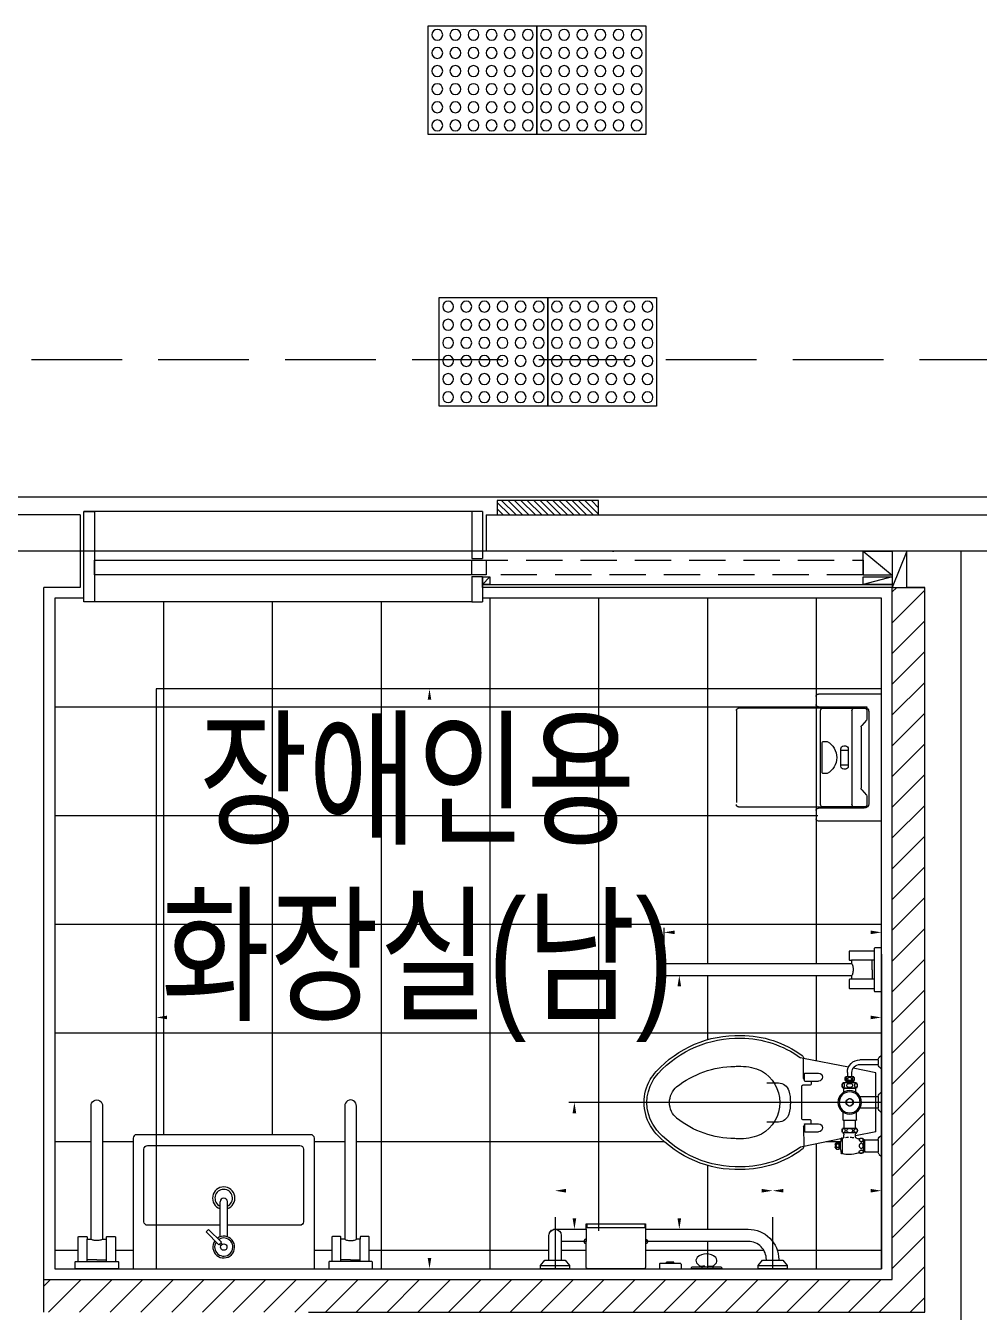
# Model space of a CAD drawing. Header units: millimetres. Extents: x 0 to 1390178, y 0 to 110113.
# Drawn here: x 441792 to 444422, y 28531 to 32081 of the extents above; entities that cross this region are included whole.
import ezdxf
from ezdxf.enums import TextEntityAlignment as Align
from ezdxf.xclip import XClip

# ---------------------------------------------------------------- set-up
doc = ezdxf.new("R2010")
doc.units = ezdxf.units.MM
doc.header["$LTSCALE"] = 100
doc.header["$XCLIPFRAME"] = 0
for name, pattern in [('HID2', [3.5, 2.5, -1]), ('X - 평면도$0$CEN', [62, 60, -1, 0, -1]), ('X - 평면도$0$HID', [1.5, 1, -0.5]), ('X - 평면도$0$HIDDENX2', [19.05, 12.7, -6.35])]:
    doc.linetypes.add(name, pattern=pattern)
doc.layers.get('DEFPOINTS').update_dxf_attribs({"color": 145})
for name, color, linetype in [('AA-XXXX-TEXT', 3, 'Continuous'), ('sm3', 3, 'HID2'), ('X - 평면도$0$$0$_led', 4, 'Continuous'), ('X - 평면도$0$_0', 7, 'Continuous'), ('X - 평면도$0$A-FIN', 8, 'Continuous'), ('X - 평면도$0$A-TILE', 253, 'Continuous'), ('X - 평면도$0$A-TOIL', 4, 'Continuous'), ('X - 평면도$0$A-WALB', 3, 'Continuous'), ('X - 평면도$0$AA-FFXM-SANI(부대시설)', 6, 'Continuous'), ('X - 평면도$0$AA-WAXM-CONC', 2, 'Continuous'), ('X - 평면도$0$AA-XXXX-CNTL', 1, 'X - 평면도$0$CEN'), ('X - 평면도$0$AA-XXXX-PATT', 8, 'Continuous'), ('X - 평면도$0$CON', 2, 'Continuous'), ('X - 평면도$0$FIN', 5, 'Continuous'), ('X - 평면도$0$I-BATH', 6, 'Continuous'), ('X - 평면도$0$WID', 4, 'Continuous'), ('X - 평면도$0$위생기구', 4, 'Continuous'), ('X - 평면도$0$점형블럭', 8, 'Continuous')]:
    doc.layers.add(name, color=color, linetype=linetype)
doc.layers.add('X - 평면도$0$DEFPOINT', color=163, linetype='Continuous', plot=False)
doc.styles.add('HAUD01', font='Dotum.ttf')
doc.styles.add('X - 평면도$0$STANDARD', font='Dotum.ttf')
doc.styles.add('X - 평면도$0$맑은고딕', font='malgun.ttf')
doc.dimstyles.new('X - 평면도$0$Standard', dxfattribs={"dimtxt": 0.18, "dimasz": 0.18, "dimexe": 0.18, "dimexo": 0.0625, "dimgap": 0.09, "dimtad": 0, "dimtih": 1, "dimtoh": 1, "dimdec": 4, "dimzin": 0, "dimdsep": 46, "dimtxsty": 'X - 평면도$0$STANDARD', "dimcen": 0.09, "dimadec": 0, "dimazin": 0, "dimtfac": 1, "dimtdec": 4, "dimtofl": 0, "dimtmove": 0, "dimatfit": 3, "dimfxl": 1, "dimtolj": 1, "dimtzin": 0, "dimarcsym": 0})

# ---------------------------------------------------------------- blocks, each defined once
blk = doc.blocks.new('X - 평면도$0$소형세면기')
at = {"layer": 'X - 평면도$0$A-TOIL'}
for p, q in [((-169071.7, 84280.8), (-169067.9, 84284.6)), ((-169068.1, 84277.3), (-169064.3, 84281)), ((-169047.7, 84282.9), (-168951, 84282.9)), ((-169047.7, 84262.9), (-168951, 84262.9))]:
    blk.add_line(p, q, dxfattribs=at)
blk.add_lwpolyline([(-168776, 84022.9, 0.414214), (-168766, 84032.9), (-168766, 84512.9, 0.414214), (-168776, 84522.9), (-169136, 84522.9), (-169136, 84022.9)], format="xyb", close=True, dxfattribs=at)
blk.add_lwpolyline([(-169016, 84282.9), (-169016, 84482.9, -0.414214), (-169006, 84492.9), (-168806, 84492.9, -0.414214), (-168796, 84482.9), (-168796, 84062.9, -0.414214), (-168806, 84052.9), (-169006, 84052.9, -0.414214), (-169016, 84062.9), (-169016, 84262.9)], format="xyb", dxfattribs=at)
blk.add_lwpolyline([(-169027.2, 84314.6), (-169034.3, 84321.7), (-169069.6, 84286.4), (-169062.6, 84279.3)], close=True, dxfattribs=at)
blk.add_circle((-169076, 84272.9), 9, dxfattribs=at)
for centre, radius, start, end in [((-169076, 84272.9), 30, 54.5941, 35.4059), ((-169076, 84272.9), 25, 56.537, 33.463), ((-168941, 84272.9), 30.8, 198.9246, 161.0754), ((-168941, 84272.9), 24.2, 204.3716, 155.6284), ((-168951, 84272.9), 10, 270, 90)]:
    blk.add_arc(centre, radius, start, end, dxfattribs=at)
blk = doc.blocks.new('X - 평면도$0$A$Cb945eaa5')
at = {"layer": 'X - 평면도$0$A-TOIL'}
for p, q in [((-26.5, 20), (-26.5, 82)), ((26.5, 20), (26.5, 82)), ((51.5, 20), (-51.5, 20)), ((0, 25), (-26.5, 25)), ((0, 25), (26.5, 25))]:
    blk.add_line(p, q, dxfattribs=at)
blk.add_lwpolyline([(-28.5, 89), (-49.5, 89, 0.414214), (-51.5, 87), (-51.5, 53.5), (-51.5, 20), (-58, 20, 0.414214), (-60, 18), (-60, 0), (60, 0), (60, 18, 0.414214), (58, 20), (51.5, 20), (51.5, 53.5), (51.5, 87, 0.414214), (49.5, 89), (28.5, 89, 0.414214), (26.5, 87), (26.5, 82), (16, 82), (16, 449, 1.064342), (-16, 449), (-16, 82), (-26.5, 82), (-26.5, 87, 0.414214)], format="xyb", close=True, dxfattribs=at)
for centre, radius, start, end in [((-14.7, 82), 1.3, 180, 240.4112), ((-7.3, 95.1), 16.3, 240.4112, 256.7646), ((-2.3, 116.2), 38, 256.7646, 264.4356), ((0, 131.1), 53.1, 263.5111, 269.9993), ((0, 150.2), 72.2, 270, 275.5644), ((4, 102.9), 24.8, 276.9272, 286.4344), ((7.3, 95.1), 16.3, 283.2354, 299.5888), ((14.7, 82), 1.3, 299.5888, 0)]:
    blk.add_arc(centre, radius, start, end, dxfattribs=at)
blk = doc.blocks.new('X - 평면도$0$장애인 세면대')
at = {"xscale": -1}
blk.add_blockref('X - 평면도$0$A$Cb945eaa5', (79798, 52516.3), dxfattribs=at)
blk.add_blockref('X - 평면도$0$A$Cb945eaa5', (80498, 52516.3))
at = {"layer": 'X - 평면도$0$I-BATH', "rotation": 90}
blk.add_blockref('X - 평면도$0$소형세면기', (164420.9, 221652.3), dxfattribs=at)
blk = doc.blocks.new('X - 평면도$0$A$C5FCA0815')
at = {"layer": 'X - 평면도$0$FIN', "color": 251, "linetype": 'Continuous'}
blk.add_line((790, 232), (770, 211), dxfattribs=at)
blk.add_lwpolyline([(770, 211), (770, 232), (790, 232), (790, 211), (770, 211)], dxfattribs=at)
at = {"layer": 'X - 평면도$0$WID'}
for p, q in [((790, 210), (790, 280)), ((820, 280), (790, 280)), ((820, 210), (820, 280)), ((1860, 30), (1860, 280)), ((1860, 280), (1890, 280)), ((1890, 280), (1890, 30)), ((-380, 240), (-380, 140)), ((820, 210), (790, 210)), ((790, 30), (790, 160)), ((820, 160), (790, 160)), ((820, 30), (820, 160)), ((790, 30), (820, 30)), ((1890, 30), (1860, 30))]:
    blk.add_line(p, q, dxfattribs=at)
at = {"layer": 'X - 평면도$0$WID', "color": 8}
for p, q in [((820, 280), (1860, 280)), ((820, 30), (1890, 30))]:
    blk.add_line(p, q, dxfattribs=at)
at = {"layer": 'X - 평면도$0$WID', "color": 251}
blk.add_line((-380, 140), (-340, 240), dxfattribs=at)
at = {"layer": 'X - 평면도$0$WID', "color": 251, "linetype": 'Continuous'}
for p, q in [((-340, 211), (-260, 232)), ((-260, 140), (-340, 206))]:
    blk.add_line(p, q, dxfattribs=at)
at = {"layer": 'X - 평면도$0$WID', "color": 251}
blk.add_lwpolyline([(-380, 240), (-380, 140), (-340, 140), (-340, 240), (-380, 240)], dxfattribs=at)
at = {"layer": 'X - 평면도$0$WID', "color": 251, "linetype": 'Continuous'}
blk.add_lwpolyline([(-340, 240), (790, 240), (790, 232), (-340, 232)], close=True, dxfattribs=at)
for points in [[(-340, 211), (-340, 232), (-260, 232), (-260, 211), (-340, 211)], [(-340, 140), (-340, 206), (-260, 206), (-260, 140), (-340, 140)]]:
    blk.add_lwpolyline(points, dxfattribs=at)
at = {"layer": 'X - 평면도$0$WID', "color": 9, "linetype": 'X - 평면도$0$HID'}
blk.add_lwpolyline([(-260, 165), (-260, 205), (820, 205), (820, 165), (-260, 165)], dxfattribs=at)
at = {"layer": 'X - 평면도$0$WID'}
blk.add_lwpolyline([(780, 165), (780, 205), (1860, 205), (1860, 165), (780, 165)], dxfattribs=at)
blk = doc.blocks.new('X - 평면도$0$영유아거치대')
at = {"layer": 'X - 평면도$0$AA-FFXM-SANI(부대시설)', "color": 4}
for p, q in [((0, 0), (0, 350)), ((0, 350), (173.7, 350)), ((180, 343.7), (180, 321.3)), ((35, 302.4), (35, 47.6)), ((39.8, 304.7), (39.8, 282.7)), ((161.6, 311), (46.1, 311)), ((173.7, 315), (47.6, 315)), ((81.2, 304.7), (81.2, 45.3)), ((168, 45.3), (168, 304.7)), ((41.4, 278.5), (54.2, 263.9)), ((55.8, 259.7), (55.8, 90.3)), ((161.4, 219), (149.1, 219)), ((163.4, 175), (163.4, 217)), ((91.4, 199), (91.4, 175)), ((112, 195), (91.4, 195)), ((104, 207), (99.4, 207)), ((112, 151), (112, 199)), ((91.4, 175), (91.4, 151)), ((112, 155), (91.4, 155)), ((99.4, 143), (104, 143)), ((163.4, 133), (163.4, 175)), ((149.1, 131), (161.4, 131)), ((54.2, 86.1), (41.4, 71.5)), ((39.8, 67.3), (39.8, 45.3)), ((46.1, 39), (161.6, 39)), ((47.6, 35), (173.7, 35)), ((180, 28.7), (180, 6.3)), ((173.7, 0), (0, 0))]:
    blk.add_line(p, q, dxfattribs=at)
at = {"layer": 'X - 평면도$0$AA-FFXM-SANI(부대시설)', "color": 1, "linetype": 'X - 평면도$0$HIDDENX2', "ltscale": 0.2}
for p, q in [((160, 311), (393.7, 311)), ((400, 304.7), (400, 45.3)), ((393.7, 39), (161.6, 39))]:
    blk.add_line(p, q, dxfattribs=at)
at = {"layer": 'X - 평면도$0$AA-FFXM-SANI(부대시설)', "color": 4}
for centre, radius, start, end in [((173.7, 343.7), 6.32, 0, 90), ((173.7, 321.3), 6.32, 270, 0), ((47.6, 302.4), 12.6, 90, 180), ((46.1, 304.7), 6.32, 90, 180), ((74.9, 304.7), 6.32, 0, 53.1301), ((161.6, 304.7), 6.32, 0, 90), ((46.1, 282.7), 6.32, 180, 221.3071), ((49.4, 259.7), 6.32, 0, 41.3071), ((173.2, 175), 50.2, 118.6834, 241.3166), ((161.4, 217), 2, 0, 90), ((99.4, 199), 8.01, 90, 180), ((104, 199), 8.01, 0, 90), ((99.4, 151), 8.01, 180, 270), ((104, 151), 8.01, 270, 0), ((161.4, 133), 2, 270, 0), ((46.1, 67.3), 6.32, 138.6929, 180), ((49.4, 90.3), 6.32, 318.6929, 0), ((47.6, 47.6), 12.6, 180, 270), ((46.1, 45.3), 6.32, 180, 270), ((74.9, 45.3), 6.32, 306.8699, 0), ((161.6, 45.3), 6.32, 270, 0), ((173.7, 28.7), 6.32, 0, 90), ((173.7, 6.3), 6.32, 270, 0)]:
    blk.add_arc(centre, radius, start, end, dxfattribs=at)
at = {"layer": 'X - 평면도$0$AA-FFXM-SANI(부대시설)', "color": 1, "linetype": 'X - 평면도$0$HIDDENX2', "ltscale": 0.2}
for centre, start, end in [((393.7, 304.7), 0, 90), ((393.7, 45.3), 270, 0)]:
    blk.add_arc(centre, 6.32, start, end, dxfattribs=at)
blk = doc.blocks.new('X - 평면도$0$A$C4D1409A3')
at = {"layer": 'X - 평면도$0$점형블럭', "color": 9}
blk.add_lwpolyline([(0, 0), (300, 0), (300, 300), (0, 300)], close=True, dxfattribs=at)
at = {"layer": 'X - 평면도$0$점형블럭', "color": 252}
for centre in [(25, 275), (75, 275), (125, 275), (175, 275), (225, 275), (275, 275), (25, 225), (75, 225), (125, 225), (175, 225), (225, 225), (275, 225), (25, 175), (75, 175), (125, 175), (175, 175), (225, 175), (275, 175), (25, 125), (75, 125), (125, 125), (175, 125), (225, 125), (275, 125), (25, 75), (75, 75), (125, 75), (175, 75), (225, 75), (275, 75), (25, 25), (75, 25), (125, 25), (175, 25), (225, 25), (275, 25)]:
    blk.add_circle(centre, 15, dxfattribs=at)
blk = doc.blocks.new('X - 평면도$0$1F PL')
at = {"layer": 'X - 평면도$0$AA-WAXM-CONC'}
for p, q in [((-41447.2, 13420.9), (-41847.2, 13420.9)), ((-41447.2, 13420.9), (-41447.2, 13220.9)), ((-40327.2, 13420.9), (-40327.2, 13320.9)), ((-40327.2, 13420.9), (-35997.2, 13420.9)), ((-39167.2, 13320.9), (-40327.2, 13320.9)), ((-39167.2, 13220.9), (-39167.2, 13320.9)), ((-41447.2, 13220.9), (-41547.2, 13220.9)), ((-41547.2, 11220.9), (-41547.2, 13220.9)), ((-39117.2, 13220.9), (-39167.2, 13220.9)), ((-39117.2, 11220.9), (-39117.2, 13220.9)), ((-40817.2, 11220.9), (-39117.2, 11220.9))]:
    blk.add_line(p, q, dxfattribs=at)
blk = doc.blocks.new('X - 평면도$0$$0$20201005.211729')
at = {"layer": 'X - 평면도$0$$0$_led'}
h = blk.add_hatch(dxfattribs=at)
h.set_pattern_fill('ANSI31', color=256, scale=100, angle=180, style=0)
h.set_pattern_definition([(135, (6492677.78, 1750075.901), (8.838834765, 8.838834765), [])])
h.paths.add_polyline_path([(0, -40), (0, 0), (280, 0), (280, -40)])
blk.add_lwpolyline([(280, 0), (0, 0), (0, -40), (280, -40)], close=True, dxfattribs=at)
blk = doc.blocks.new('*D992')
at = {"layer": 'DEFPOINTS', "color": 0, "transparency": 16777216}
for p in [(0, 928.3, 0), (600, 928.3, 0), (600, 928.3, 0)]:
    blk.add_point(p, dxfattribs=at)
at = {"layer": 'X - 평면도$0$DEFPOINT', "color": 0, "lineweight": -2, "transparency": 16777216}
for p, q in [((0, 931.3, 0), (0, 929.6, 0)), ((30, 928.3, 0), (570, 928.3, 0)), ((600, 931.3, 0), (600, 929.6, 0))]:
    blk.add_line(p, q, dxfattribs=at)
at = {"layer": 'X - 평면도$0$DEFPOINT', "color": 0, "transparency": 16777216}
for points in [[(30, 933.3, 0), (30, 923.3, 0), (0, 928.3, 0)], [(570, 933.3, 0), (570, 923.3, 0), (600, 928.3, 0)]]:
    blk.add_solid(points, dxfattribs=at)
at = {"layer": 'X - 평면도$0$DEFPOINT', "color": 0, "transparency": 16777216, "insert": (300, 948.8, 0), "char_height": 30, "attachment_point": 5, "style": 'X - 평면도$0$맑은고딕'}
blk.add_mtext('\\A1;600', dxfattribs=at)
blk = doc.blocks.new('*D993')
at = {"layer": 'DEFPOINTS', "color": 0, "transparency": 16777216}
for p in [(300.1, 215.4), (0, 112.4, 0), (300.1, 112.4, 0)]:
    blk.add_point(p, dxfattribs=at)
at = {"layer": 'X - 평면도$0$DEFPOINT', "color": 0, "lineweight": -2, "transparency": 16777216}
for p, q in [((0, 115.4), (0, 216.6)), ((30, 215.4), (270.1, 215.4)), ((300.1, 115.4), (300.1, 216.6))]:
    blk.add_line(p, q, dxfattribs=at)
at = {"layer": 'X - 평면도$0$DEFPOINT', "color": 0, "transparency": 16777216}
for points in [[(30, 220.4), (30, 210.4), (0, 215.4)], [(270.1, 220.4), (270.1, 210.4), (300.1, 215.4)]]:
    blk.add_solid(points, dxfattribs=at)
at = {"layer": 'X - 평면도$0$DEFPOINT', "color": 0, "transparency": 16777216, "insert": (150, 235.9), "char_height": 30, "attachment_point": 5, "style": 'X - 평면도$0$맑은고딕'}
blk.add_mtext('\\A1;300', dxfattribs=at)
blk = doc.blocks.new('*D994')
at = {"layer": 'DEFPOINTS', "color": 0, "transparency": 16777216}
for p in [(900, 215.4), (300.1, 112.4, 0), (900, 112.4, 0)]:
    blk.add_point(p, dxfattribs=at)
at = {"layer": 'X - 평면도$0$DEFPOINT', "color": 0, "lineweight": -2, "transparency": 16777216}
for p, q in [((300.1, 115.4), (300.1, 216.6)), ((330.1, 215.4), (870, 215.4)), ((900, 115.4), (900, 216.6))]:
    blk.add_line(p, q, dxfattribs=at)
at = {"layer": 'X - 평면도$0$DEFPOINT', "color": 0, "transparency": 16777216}
for points in [[(330.1, 220.4), (330.1, 210.4), (300.1, 215.4)], [(870, 220.4), (870, 210.4), (900, 215.4)]]:
    blk.add_solid(points, dxfattribs=at)
at = {"layer": 'X - 평면도$0$DEFPOINT', "color": 0, "transparency": 16777216, "insert": (600, 235.9), "char_height": 30, "attachment_point": 5, "style": 'X - 평면도$0$맑은고딕'}
blk.add_mtext('\\A1;600', dxfattribs=at)
blk = doc.blocks.new('*D995')
at = {"layer": 'DEFPOINTS', "color": 0, "transparency": 16777216}
for p in [(557.4, 809.2, 0), (557.4, 809.2, 0), (557.4, 109.2, 0)]:
    blk.add_point(p, dxfattribs=at)
at = {"layer": 'X - 평면도$0$DEFPOINT', "color": 0, "lineweight": -2, "transparency": 16777216}
for p, q in [((560.4, 809.2, 0), (558.6, 809.2, 0)), ((557.4, 139.2, 0), (557.4, 779.2, 0)), ((554.4, 109.2, 0), (556.1, 109.2, 0))]:
    blk.add_line(p, q, dxfattribs=at)
at = {"layer": 'X - 평면도$0$DEFPOINT', "color": 0, "transparency": 16777216}
for points in [[(562.4, 779.2, 0), (552.4, 779.2, 0), (557.4, 809.2, 0)], [(562.4, 139.2, 0), (552.4, 139.2, 0), (557.4, 109.2, 0)]]:
    blk.add_solid(points, dxfattribs=at)
at = {"layer": 'X - 평면도$0$DEFPOINT', "color": 0, "transparency": 16777216, "insert": (577.9, 459.2, 0), "char_height": 30, "attachment_point": 5, "rotation": 270, "style": 'X - 평면도$0$맑은고딕'}
blk.add_mtext('\\A1;700', dxfattribs=at)
blk = doc.blocks.new('*D996')
at = {"layer": 'DEFPOINTS', "color": 0, "transparency": 16777216}
for p in [(1246.4, 1600, 0), (1246.4, 1600, 0), (1246.4, 0, 0)]:
    blk.add_point(p, dxfattribs=at)
at = {"layer": 'X - 평면도$0$DEFPOINT', "color": 0, "lineweight": -2, "transparency": 16777216}
for p, q in [((1249.4, 1600, 0), (1247.6, 1600, 0)), ((1246.4, 30, 0), (1246.4, 1570, 0)), ((1243.4, 0, 0), (1245.1, 0, 0))]:
    blk.add_line(p, q, dxfattribs=at)
at = {"layer": 'X - 평면도$0$DEFPOINT', "color": 0, "transparency": 16777216}
for points in [[(1251.4, 1570, 0), (1241.4, 1570, 0), (1246.4, 1600, 0)], [(1251.4, 30, 0), (1241.4, 30, 0), (1246.4, 0, 0)]]:
    blk.add_solid(points, dxfattribs=at)
at = {"layer": 'X - 평면도$0$DEFPOINT', "color": 0, "transparency": 16777216, "insert": (1267, 800, 0), "char_height": 30, "attachment_point": 5, "rotation": 270, "style": 'X - 평면도$0$맑은고딕'}
blk.add_mtext('\\A1;1600', dxfattribs=at)
blk = doc.blocks.new('*D997')
at = {"layer": 'DEFPOINTS', "color": 0, "transparency": 16777216}
for p in [(0, 693.5), (2000, 693.5), (2000, 693.5)]:
    blk.add_point(p, dxfattribs=at)
at = {"layer": 'X - 평면도$0$DEFPOINT', "color": 0, "lineweight": -2, "transparency": 16777216}
for p, q in [((0, 696.5), (0, 694.8)), ((30, 693.5), (1970, 693.5)), ((2000, 690.5), (2000, 692.3))]:
    blk.add_line(p, q, dxfattribs=at)
at = {"layer": 'X - 평면도$0$DEFPOINT', "color": 0, "transparency": 16777216}
for points in [[(30, 698.5), (30, 688.5), (0, 693.5)], [(1970, 698.5), (1970, 688.5), (2000, 693.5)]]:
    blk.add_solid(points, dxfattribs=at)
at = {"layer": 'X - 평면도$0$DEFPOINT', "color": 0, "transparency": 16777216, "insert": (1000, 714), "char_height": 30, "attachment_point": 5, "style": 'X - 평면도$0$맑은고딕'}
blk.add_mtext('\\A1;2000', dxfattribs=at)
blk = doc.blocks.new('*D991')
at = {"layer": 'DEFPOINTS', "color": 0, "transparency": 16777216}
for p in [(846.7, 459.2, 0), (846.7, 459.2, 0), (846.7, 109.2, 0)]:
    blk.add_point(p, dxfattribs=at)
at = {"layer": 'X - 평면도$0$DEFPOINT', "color": 0, "lineweight": -2, "transparency": 16777216}
for p, q in [((843.7, 459.2, 0), (845.4, 459.2, 0)), ((846.7, 139.2, 0), (846.7, 429.2, 0)), ((843.7, 109.2, 0), (845.4, 109.2, 0))]:
    blk.add_line(p, q, dxfattribs=at)
at = {"layer": 'X - 평면도$0$DEFPOINT', "color": 0, "transparency": 16777216}
for points in [[(851.7, 429.2, 0), (841.7, 429.2, 0), (846.7, 459.2, 0)], [(851.7, 139.2, 0), (841.7, 139.2, 0), (846.7, 109.2, 0)]]:
    blk.add_solid(points, dxfattribs=at)
at = {"layer": 'X - 평면도$0$DEFPOINT', "color": 0, "transparency": 16777216, "insert": (867.2, 284.2, 0), "char_height": 30, "attachment_point": 5, "rotation": 270, "style": 'X - 평면도$0$맑은고딕'}
blk.add_mtext('\\A1;350', dxfattribs=at)
blk = doc.blocks.new('X - 평면도$0$A$C1e53f92a')
at = {"layer": 'X - 평면도$0$A-TOIL'}
for p, q in [((20, 51.5), (20, -51.5)), ((20, 26.5), (82, 26.5)), ((25, 0), (25, 26.5)), ((20, -26.5), (82, -26.5)), ((25, 0), (25, -26.5))]:
    blk.add_line(p, q, dxfattribs=at)
blk.add_lwpolyline([(89, -28.5), (89, -49.5, -0.414214), (87, -51.5), (53.5, -51.5), (20, -51.5), (20, -58, -0.414214), (18, -60), (0, -60), (0, 60), (18, 60, -0.414214), (20, 58), (20, 51.5), (53.5, 51.5), (87, 51.5, -0.414214), (89, 49.5), (89, 28.5, -0.414214), (87, 26.5), (82, 26.5), (82, 16), (599, 16, -1.064342), (599, -16), (82, -16), (82, -26.5), (87, -26.5, -0.414214)], format="xyb", close=True, dxfattribs=at)
for centre, radius, start, end in [((150.2, 0), 72.2, 174.4356, 180), ((102.9, 4), 24.8, 163.5656, 173.0728), ((95.1, 7.3), 16.3, 150.4112, 166.7646), ((82, 14.7), 1.3, 90, 150.4112), ((131.1, 0), 53.1, 180.0007, 186.4889), ((116.2, -2.3), 38, 185.5644, 193.2354), ((95.1, -7.3), 16.3, 193.2354, 209.5888), ((82, -14.7), 1.3, 209.5888, 270)]:
    blk.add_arc(centre, radius, start, end, dxfattribs=at)
blk = doc.blocks.new('X - 평면도$0$장애인용좌변기')
at = {"layer": 'DEFPOINTS'}
for p, q in [((0, 868), (0, 0)), ((944.7, 0, 0), (0, 0, 0))]:
    blk.add_line(p, q, dxfattribs=at)
at = {"layer": 'X - 평면도$0$A-TOIL', "ltscale": 3}
for p, q in [((5.9, 583.6), (0, 589.5)), ((8.8, 576.6), (8.8, 563.9)), ((5.9, 557), (0, 551.1)), ((15.4, 377.7, 0), (15.4, 540.9, 0)), ((5.8, 482.1), (0, 487.9)), ((8.7, 475.2), (8.8, 443.4)), ((5.9, 436.5), (0, 430.6)), ((5.7, 363.1), (0, 368.9)), ((8.6, 356.2), (8.6, 322.4)), ((5.7, 315.5), (0, 309.7))]:
    blk.add_line(p, q, dxfattribs=at)
at = {"layer": 'X - 평면도$0$A-TOIL', "ltscale": 3, "extrusion": (-1.66133e-08, -9.23515e-08, 1)}
for p, q in [((8.8, 576.6), (59.2, 576.6, 0)), ((91, 555.9, 0), (214.6, 580.4, 0)), ((214.5, 525, 0), (214.6, 580.4, 0)), ((214.6, 580.4, 0), (223.2, 582.1, 0)), ((59.2, 563.9, 0), (8.8, 563.9)), ((15.4, 540.9, 0), (78, 553.3, 0)), ((81.2, 529.5, 0), (81.2, 541.9, 0)), ((93.9, 541.8, 0), (93.9, 529.5, 0)), ((211.5, 540, 0), (173.5, 540.1, 0)), ((212.5, 519, 0), (212.5, 539, 0)), ((68.7, 498.7, 0), (106.2, 498.7, 0)), ((68.8, 513.2, 0), (106.3, 513.2, 0)), ((70, 498.7, 0), (71, 497.7, 0)), ((71, 497.7, 0), (71, 498.7, 0)), ((71, 497.7, 0), (104, 497.7, 0)), ((71, 497.7, 0), (71, 497.7, 0)), ((76.1, 529.5, 0), (98.9, 529.5, 0)), ((76.1, 518.5, 0), (98.9, 518.5, 0)), ((78.2, 516.2, 0), (76.8, 513.9, 0)), ((77, 518.5, 0), (77, 514.7, 0)), ((98, 516.2, 0), (77, 516.2, 0)), ((78.2, 518.5, 0), (78.2, 516.2, 0)), ((96.8, 518.5, 0), (96.8, 516.2, 0)), ((96.8, 516.2, 0), (98.2, 513.9, 0)), ((98, 518.5, 0), (98, 514.7, 0)), ((104, 497.7, 0), (105, 498.7, 0)), ((104, 498.7, 0), (104, 497.7, 0)), ((104, 497.7, 0), (105, 498.7, 0)), ((104, 497.7, 0), (104, 497.7, 0)), ((104, 497.7, 0), (104, 497.7, 0)), ((211.5, 518, 0), (173.5, 518.1, 0)), ((194, 518.1, 0), (194, 509.1, 0)), ((196, 507.1, 0), (216.5, 507, 0)), ((219.4, 414, 0), (219.5, 504, 0)), ((315.8, 512.9, 0), (284.2, 513, 0)), ((71.6, 496.3, 0), (71.6, 487.6, 0)), ((103.4, 487.5, 0), (103.4, 496.3, 0)), ((68.9, 410.7, 0), (68.9, 432.5, 0)), ((105.9, 432.5, 0), (105.9, 410.7, 0)), ((105.4, 410.2, 0), (69.4, 410.2, 0)), ((71.3, 386.7, 0), (71.4, 410, 0)), ((71.5, 410.2, 0), (71.4, 410, 0)), ((71.4, 410, 0), (71.4, 410.2, 0)), ((103.2, 410.2, 0), (103.4, 409.9, 0)), ((103.4, 409.9, 0), (103.3, 386.7, 0)), ((103.4, 409.9, 0), (103.4, 410.2, 0)), ((211.4, 400, 0), (173.4, 400.1, 0)), ((193.9, 400.1, 0), (193.9, 409.1, 0)), ((195.9, 411.1, 0), (216.4, 411, 0)), ((212.4, 399, 0), (212.3, 379, 0)), ((214.4, 393, 0), (214.3, 337.7, 0)), ((284.1, 404.9, 0), (315.7, 404.9, 0)), ((46.3, 356.1, 0), (8.6, 356.2)), ((15.4, 377.7, 0), (71.3, 366.4, 0)), ((46.3, 354.8, 0), (43.9, 356.2, 0)), ((46.3, 356.1, 0), (49.3, 356, 0)), ((46.3, 356.1, 0), (46.3, 322.4, 0)), ((49.3, 320, 0), (49.3, 358.5, 0)), ((67.3, 386.7, 0), (107.4, 386.7, 0)), ((107.4, 375.7, 0), (67.3, 375.7, 0)), ((67.3, 375.7, 0), (67.3, 375.7, 0)), ((68.3, 374.7, 0), (68.3, 375.7, 0)), ((68.3, 374.7, 0), (106.3, 374.7, 0)), ((70.2, 372.9, 0), (68.3, 374.7, 0)), ((69.4, 375.7, 0), (69.3, 373.7, 0)), ((71.3, 364.1, 0), (71.3, 370.1, 0)), ((103.3, 363.1, 0), (103.3, 370, 0)), ((106.3, 374.7, 0), (104.5, 372.9, 0)), ((105.3, 375.7, 0), (105.3, 373.7, 0)), ((106.3, 375.7, 0), (106.3, 374.7, 0)), ((107.3, 360.2, 0), (107, 360.5, 0)), ((107.4, 375.7, 0), (107.3, 375.7, 0)), ((107.3, 318, 0), (107.3, 360.4, 0)), ((107.3, 358.7, 0), (107.3, 360.2, 0)), ((107.6, 360.7, 0), (109.8, 360.7, 0)), ((111.3, 359.4, 0), (112.5, 349.6, 0)), ((111.4, 358.4, 0), (214.3, 337.7, 0)), ((211.3, 378, 0), (173.3, 378.1, 0)), ((46.3, 322.4, 0), (8.6, 322.4)), ((43.8, 322.4, 0), (46.3, 323.8, 0)), ((46.3, 354.8, 0), (49.3, 354.6, 0)), ((46.3, 323.8, 0), (49.3, 323.9, 0)), ((46.3, 322.4, 0), (49.3, 322.5, 0)), ((112.5, 328.7, 0), (111.3, 319, 0)), ((112.8, 330.7, 0), (112.8, 347.6, 0)), ((116.4, 347.4, 0), (115, 347.4, 0)), ((115, 330.9, 0), (116.3, 330.9, 0)), ((116.3, 330.9, 0), (116.4, 347.4, 0)), ((116.3, 330.9, 0), (117.8, 329.4, 0)), ((117.9, 348.9, 0), (116.4, 347.4, 0)), ((117.6, 344, 0), (123, 344, 0)), ((117.6, 334.3, 0), (123, 334.3, 0)), ((117.8, 329.4, 0), (123, 329.4, 0)), ((123, 348.9, 0), (117.9, 348.9, 0)), ((124.3, 347.6, 0), (123, 348.9, 0)), ((123, 329.4, 0), (124.3, 330.7, 0)), ((124.3, 330.7, 0), (124.3, 347.6, 0)), ((124.3, 344.4, 0), (124.3, 344.7, 0)), ((124.3, 344.4, 0), (127.2, 344.4, 0)), ((124.3, 333.7, 0), (124.3, 333.9, 0)), ((127.2, 333.9, 0), (124.3, 333.9, 0)), ((127.7, 340.1, 0), (125.2, 340.1, 0)), ((125.2, 340.1, 0), (125.2, 339.2, 0)), ((125.2, 339.2, 0), (125.2, 338.3, 0)), ((125.2, 338.3, 0), (127.7, 338.3, 0)), ((127.7, 343.9, 0), (127.7, 340.1, 0)), ((127.7, 338.3, 0), (127.7, 334.4, 0)), ((214.3, 337.7, 0), (222.9, 336, 0)), ((107, 317.9, 0), (107.3, 318.2, 0)), ((109.8, 317.7, 0), (107.6, 317.7, 0))]:
    blk.add_line(p, q, dxfattribs=at)
at = {"layer": 'X - 평면도$0$A-TOIL', "ltscale": 3, "extrusion": (-1.64988e-08, -9.2372e-08, 1)}
for p, q in [((59.1, 475.2, 0), (8.7, 475.2)), ((8.7, 443.4), (59.1, 443.4, 0))]:
    blk.add_line(p, q, dxfattribs=at)
at = {"layer": 'X - 평면도$0$A-TOIL'}
for p, q in [((650.4, 112.8), (814.4, 112.8)), ((650.4, 109.2, 0), (650.4, 75.2, 0)), ((652.2, 123.6), (652.2, 112.8)), ((812.6, 123.6), (812.6, 112.8)), ((814.4, 109.2, 0), (814.4, 75.2, 0)), ((645, 77.7), (645, 73.5)), ((650.4, 82.5), (646.5, 80.2)), ((814.4, 82.5), (818.3, 80.2)), ((819.8, 77.7), (819.8, 73.5)), ((882.9, 92.1, 0), (882.9, 75.2, 0)), ((650.4, 68.7), (646.5, 71)), ((814.4, 68.7), (818.3, 71)), ((440.4, 3, 0), (440.4, 0, 0)), ((441.6, 4.2, 0), (523.2, 4.2, 0)), ((465, 4.2, 0), (465, 0, 0)), ((478.3, 6.8, 0), (472.3, 6.8, 0)), ((478.3, 4.2, 0), (478.3, 6.8, 0)), ((478.3, 4.2, 0), (486.5, 4.2, 0)), ((486.5, 6.8, 0), (492.5, 6.8, 0)), ((486.5, 4.2, 0), (486.5, 6.8, 0)), ((494, 0, 0), (494, 4.2, 0)), ((524.4, 3, 0), (524.4, 0, 0)), ((552.4, 13, 0), (552.4, 0, 0)), ((553.6, 14.2, 0), (611.2, 14.2, 0)), ((572.4, 14.2, 0), (572.4, 18.4, 0)), ((572.4, 18.4, 0), (592.4, 18.4, 0)), ((592.4, 14.2, 0), (592.4, 18.4, 0)), ((612.4, 13, 0), (612.4, 0, 0)), ((440.4, 0, 0), (524.4, 0, 0))]:
    blk.add_line(p, q, dxfattribs=at)
at = {"layer": 'X - 평면도$0$A-TOIL', "ltscale": 3, "extrusion": (-1.66133e-08, -9.23515e-08, 1), "elevation": 0}
for points in [[(66.7, 506, 0.060381), (67, 503.6, 0.073816), (67.7, 501.9, 0.106871), (69, 500.5, 0.15343), (70.2, 500.1, 0.15343), (71.4, 500.5, 0.106871), (72.6, 501.8, 0.073816), (73.4, 503.6, 0.060381), (73.7, 506, 0.060381), (73.4, 508.3, 0.073816), (72.7, 510.1, 0.106871), (71.4, 511.4, 0.15343), (70.2, 511.8, 0.15343), (69, 511.4, 0.106871), (67.8, 510.1, 0.073816), (67, 508.3, 0.060381)], [(74.8, 524, 0.047884), (74.9, 522.2, 0.061616), (75.4, 520.9, 0.102486), (76.1, 519.9, 0.183193), (76.8, 519.6, 0.183193), (77.5, 519.9, 0.102486), (78.3, 520.9, 0.061616), (78.7, 522.2, 0.047884), (78.9, 524, 0.047884), (78.7, 525.8, 0.061616), (78.3, 527.1, 0.102486), (77.5, 528.1, 0.183193), (76.8, 528.4, 0.183193), (76.1, 528.1, 0.102486), (75.4, 527.1, 0.061616), (74.9, 525.8, 0.047884)], [(87.5, 500.1, 0.071654), (90.7, 500.6, 0.083053), (93.3, 501.8, 0.106716), (95.1, 503.8, 0.132763), (95.7, 505.9, 0.132763), (95.1, 508, 0.106716), (93.3, 510, 0.083053), (90.7, 511.3, 0.071654), (87.5, 511.7, 0.071654), (84.3, 511.3, 0.083053), (81.7, 510.1, 0.106716), (79.9, 508.1, 0.132763), (79.3, 506, 0.132763), (79.9, 503.9, 0.106716), (81.7, 501.9, 0.083053), (84.3, 500.6, 0.071654)], [(87.5, 519.6, 0.083473), (89.6, 519.9, 0.090952), (91.2, 520.9, 0.104008), (92.4, 522.4, 0.115592), (92.8, 524, 0.115592), (92.4, 525.6, 0.104008), (91.2, 527.1, 0.090952), (89.6, 528.1, 0.083473), (87.5, 528.4, 0.083473), (85.5, 528.1, 0.090952), (83.8, 527.1, 0.104008), (82.6, 525.6, 0.115592), (82.3, 524, 0.115592), (82.6, 522.4, 0.104008), (83.8, 520.9, 0.090952), (85.5, 519.9, 0.083473)], [(100.3, 524, -0.047884), (100.1, 522.2, -0.061616), (99.7, 520.9, -0.102486), (98.9, 519.9, -0.183193), (98.2, 519.6, -0.183193), (97.5, 519.9, -0.102486), (96.8, 520.9, -0.061616), (96.3, 522.2, -0.047884), (96.2, 524, -0.047884), (96.3, 525.8, -0.061616), (96.8, 527.1, -0.102486), (97.5, 528.1, -0.183193), (98.2, 528.4, -0.183193), (98.9, 528.1, -0.102486), (99.7, 527.1, -0.061616), (100.1, 525.8, -0.047884)], [(108.3, 505.9, -0.060381), (108, 503.6, -0.073816), (107.2, 501.8, -0.106871), (106, 500.5, -0.15343), (104.8, 500.1, -0.15343), (103.6, 500.5, -0.106871), (102.3, 501.8, -0.073816), (101.6, 503.6, -0.060381), (101.3, 505.9, -0.060381), (101.6, 508.3, -0.073816), (102.3, 510.1, -0.106871), (103.6, 511.4, -0.15343), (104.8, 511.8, -0.15343), (106, 511.4, -0.106871), (107.2, 510, -0.073816), (108, 508.3, -0.060381)], [(61, 355.8, -0.119893), (60.7, 354.2, -0.104934), (59.6, 352.7, -0.088977), (57.9, 351.7, -0.080253), (55.8, 351.3, -0.080253), (53.7, 351.5, -0.088977), (52, 352.4, -0.104934), (50.7, 353.8, -0.119893), (50.3, 355.4, -0.119893), (50.6, 357, -0.104934), (51.7, 358.5, -0.088977), (53.4, 359.5, -0.080253), (55.5, 359.9, -0.080253), (57.6, 359.6, -0.088977), (59.3, 358.8, -0.104934), (60.6, 357.4, -0.119893)], [(70.8, 386.7, 0.118753), (69.1, 386.3, 0.104705), (67.7, 385.1, 0.089502), (66.7, 383.4, 0.081088), (66.3, 381.2, 0.081088), (66.7, 379.1, 0.089502), (67.6, 377.3, 0.104705), (69.1, 376.1, 0.118753), (70.8, 375.7, 0.118753), (72.4, 376.1, 0.104705), (73.9, 377.3, 0.089502), (74.9, 379.1, 0.081088), (75.3, 381.2, 0.081088), (74.9, 383.4, 0.089502), (74, 385.1, 0.104705), (72.5, 386.3, 0.118753)], [(87.3, 375.7, -0.06574), (84, 376.2, -0.078417), (81.3, 377.3, -0.107174), (79.4, 379.2, -0.142993), (78.9, 381.2, -0.142993), (79.4, 383.2, -0.107174), (81.4, 385.1, -0.078417), (84, 386.3, -0.06574), (87.3, 386.7, -0.06574), (90.7, 386.2, -0.078417), (93.3, 385.1, -0.107174), (95.2, 383.2, -0.142993), (95.8, 381.2, -0.142993), (95.2, 379.2, -0.107174), (93.3, 377.3, -0.078417), (90.7, 376.1, -0.06574)], [(103.9, 386.7, -0.118753), (105.5, 386.3, -0.104705), (107, 385.1, -0.089502), (108, 383.3, -0.081088), (108.3, 381.2, -0.081088), (108, 379, -0.089502), (107, 377.3, -0.104705), (105.5, 376.1, -0.118753), (103.9, 375.7, -0.118753), (102.2, 376.1, -0.104705), (100.7, 377.3, -0.089502), (99.8, 379, -0.081088), (99.4, 381.2, -0.081088), (99.8, 383.3, -0.089502), (100.7, 385.1, -0.104705), (102.2, 386.3, -0.118753)], [(61, 322.7, 0.119893), (60.7, 324.3, 0.104934), (59.5, 325.8, 0.088977), (57.9, 326.8, 0.080253), (55.8, 327.2, 0.080253), (53.7, 326.9, 0.088977), (51.9, 326.1, 0.104934), (50.7, 324.7, 0.119893), (50.2, 323.1, 0.119893), (50.6, 321.5, 0.104934), (51.7, 320, 0.088977), (53.3, 319, 0.080253), (55.4, 318.6, 0.080253), (57.6, 318.8, 0.088977), (59.3, 319.7, 0.104934), (60.5, 321.1, 0.119893)], [(61, 339.2, -0.075539), (60.6, 336.4, -0.085848), (59.4, 334.2, -0.106051), (57.6, 332.6, -0.12668), (55.6, 332.1, -0.12668), (53.7, 332.6, -0.106051), (51.8, 334.2, -0.085848), (50.7, 336.4, -0.075539), (50.3, 339.2, -0.075539), (50.7, 342.1, -0.085848), (51.8, 344.3, -0.106051), (53.7, 345.9, -0.12668), (55.6, 346.4, -0.12668), (57.6, 345.9, -0.106051), (59.4, 344.3, -0.085848), (60.6, 342.1, -0.075539)]]:
    blk.add_lwpolyline(points, format="xyb", close=True, dxfattribs=at)
for points in [[(77.9, 463.4), (77.9, 455)], [(86.3, 469.5), (79, 465.3)], [(95.8, 465.3), (88.6, 469.5)], [(96.9, 455), (97, 463.4)], [(79, 453.1), (86.3, 448.9)], [(88.5, 448.9), (95.8, 453.1)]]:
    blk.add_lwpolyline(points, dxfattribs=at)
at = {"layer": 'X - 평면도$0$A-TOIL', "ltscale": 3}
blk.add_lwpolyline([(814.4, 5), (814.4, 75.2), (882.9, 75.2), (882.9, 24), (872, 24), (860, 9), (860, 0), (940, 0), (940, 9), (928, 24), (917.1, 24), (917.1, 92.1, 0.414214), (900, 109.2), (814.4, 109.2), (814.4, 123.6), (650.4, 123.6), (650.4, 109.2), (367.1, 109.2, 0.414214), (283.1, 25.2), (283.1, 24), (272.1, 24), (260.1, 9), (260.1, 0), (340.1, 0), (340.1, 9), (328.1, 24), (317.1, 24), (317.1, 25.2, -0.414214), (367.1, 75.2), (650.4, 75.2), (650.4, 5, 0.414214), (655.4, 0), (809.4, 0, 0.414214)], format="xyb", close=True, dxfattribs=at)
at = {"layer": 'X - 평면도$0$A-TOIL', "ltscale": 3, "extrusion": (-1.66133e-08, -9.23515e-08, 1)}
for radius in [32.5, 29, 9.51]:
    blk.add_circle((87.4, 459.2, 0), radius, dxfattribs=at)
for centre, radius, start, end in [((387.9, 359.1, 0), 285, 90.0468, 126.4302), ((394.6, 337.2, 0), 307, 42.4329, 91.2922), ((387.9, 359.1, 0), 277.2, 90.0468, 126.4464), ((394.6, 337.2, 0), 299.2, 42.4329, 91.2922), ((59.2, 541.9, 0), 34.7, 359.929, 89.929), ((224.6, 580.4, 0), 10, 126.4302, 179.929), ((59.2, 541.9, 0), 22, 359.929, 89.929), ((173.5, 529.1, 0), 11, 89.929, 269.929), ((211.5, 539, 0), 1, 359.929, 89.929), ((379.4, 459.8, 0), 99, 119.3322, 180.5077), ((387.4, 426.8, 0), 132, 89.929, 115.3217), ((393.2, 392.9, 0), 166, 86.0782, 91.9515), ((401.8, 296.4, 0), 262.2, 51.5487, 89.3898), ((527.4, 458.7, 0), 119.2, 30.0537, 42.4329), ((527.4, 458.7, 0), 127, 30.0537, 42.4329), ((80.8, 506, 0), 14.1, 148.986, 210.8719), ((69.6, 496.3, 0), 2, 359.929, 44.7989), ((86.6, 524, 0), 11.9, 152.3473, 207.5107), ((75.5, 514.7, 0), 1.5, 269.929, 359.929), ((99.5, 514.7, 0), 1.5, 179.929, 269.929), ((88.4, 524, 0), 11.9, 332.3473, 27.5107), ((105.4, 496.2, 0), 2, 135.059, 179.929), ((94.2, 505.9, 0), 14.1, 328.986, 30.8719), ((196, 509.1, 0), 2, 179.929, 269.929), ((211.5, 519, 0), 1, 269.929, 359.929), ((211.5, 525, 0), 3, 289.4002, 359.929), ((216.5, 504, 0), 3, 359.929, 89.929), ((284.2, 483, 0), 30, 89.929, 164.3668), ((527.4, 458.7, 0), 57, 50.3753, 50.8948), ((527.4, 458.7, 0), 57, 309.4827, 50.3753), ((527.4, 458.7, 0), 119.2, 329.8043, 30.0537), ((527.4, 458.7, 0), 127, 329.8043, 30.0537), ((87.4, 459.2, 0), 10.4, 143.7835, 156.0744), ((87.4, 459.2, 0), 10.4, 83.7835, 96.0744), ((87.4, 459.2, 0), 10.4, 23.7835, 36.0744), ((370.4, 458.8, 0), 119.5, 164.3668, 195.4911), ((87.4, 459.2, 0), 10.4, 203.7835, 216.0744), ((87.4, 459.2, 0), 10.4, 263.7835, 276.0744), ((87.4, 459.2, 0), 10.4, 323.7835, 336.0744), ((284.1, 434.9, 0), 30, 195.4911, 269.929), ((379.4, 457.8, 0), 99, 179.3502, 240.5258), ((69.4, 410.7, 0), 0.5, 179.929, 269.929), ((105.4, 410.7, 0), 0.5, 269.929, 359.929), ((173.4, 389.1, 0), 11, 89.929, 269.929), ((195.9, 409.1, 0), 2, 89.929, 179.929), ((211.4, 399, 0), 1, 359.929, 89.929), ((211.4, 393, 0), 3, 359.929, 70.4578), ((216.4, 414, 0), 3, 269.929, 359.929), ((402.2, 621.3, 0), 262.2, 270.4682, 308.3093), ((527.4, 458.7, 0), 57, 308.9632, 309.4827), ((527.4, 458.7, 0), 119.2, 317.4251, 329.8043), ((527.4, 458.7, 0), 127, 317.4251, 329.8043), ((55.3, 349.2, 0), 11, 61.7798, 122.9847), ((61.9, 361.6, 0), 3, 241.7798, 287.2514), ((92.5, 263.2, 0), 100, 103.9931, 107.2514), ((82.3, 381.2, 0), 16, 159.8235, 179.929), ((82.3, 381.2, 0), 16, 179.929, 200.0345), ((67.3, 364.1, 0), 4, 284.0235, 359.929), ((67.3, 370.1, 0), 4, 359.929, 44.929), ((92.5, 263.2, 0), 100, 93.7948, 99.5312), ((90.8, 313.2, 0), 50, 80.2532, 90.2312), ((107.3, 370, 0), 4, 134.929, 179.929), ((105.3, 363.1, 0), 2, 179.929, 253.7376), ((90.8, 313.2, 0), 50, 71.0292, 73.7376), ((107.6, 360.4, 0), 0.3, 89.929, 179.929), ((92.3, 381.2, 0), 16, 359.929, 20.0345), ((92.3, 381.2, 0), 16, 339.8235, 359.929), ((109.8, 359.2, 0), 1.5, 7.1465, 89.929), ((211.3, 379, 0), 1, 269.929, 359.929), ((387.5, 490.8, 0), 132, 244.5363, 269.929), ((394.9, 580.4, 0), 307, 268.5658, 317.4251), ((393.4, 524.7, 0), 166, 267.9065, 273.7798), ((394.9, 580.4, 0), 299.2, 268.5658, 317.4251), ((55.3, 329.2, 0), 11, 236.8733, 298.0782), ((61.9, 316.9, 0), 3, 72.6066, 118.0782), ((92.7, 415.2, 0), 100, 252.4215, 267.8357), ((115, 349.9, 0), 2.5, 187.1465, 269.929), ((115, 328.4, 0), 2.5, 89.929, 172.7115), ((126.1, 339.2, 0), 9.8, 150.0873, 209.7707), ((119.3, 346.5, 0), 2.93, 179.929, 236.1092), ((119.3, 331.8, 0), 2.93, 123.7488, 179.929), ((121.4, 346.5, 0), 2.93, 303.7488, 359.929), ((114.5, 339.2, 0), 9.8, 330.0873, 29.7707), ((121.3, 331.8, 0), 2.93, 359.929, 56.1092), ((127.2, 343.9, 0), 0.5, 359.929, 89.929), ((127.2, 334.4, 0), 0.5, 269.929, 359.929), ((224.3, 337.7, 0), 10, 179.929, 233.4278), ((388.1, 558.5, 0), 285, 233.4278, 269.8112), ((388.1, 558.5, 0), 277.2, 233.4116, 269.8112), ((90.8, 365.2, 0), 50, 267.8357, 288.8287), ((107.6, 318, 0), 0.3, 179.929, 269.929), ((109.8, 319.2, 0), 1.5, 269.929, 352.7115)]:
    blk.add_arc(centre, radius, start, end, dxfattribs=at)
at = {"layer": 'X - 평면도$0$A-TOIL', "ltscale": 3}
for centre, start, end in [((-1, 576.6), 0, 45), ((-1, 563.9), 315, 0), ((-1.1, 475.2), 0.071, 45.071), ((-1.1, 443.4), 315.071, 0.071), ((-1.2, 356.2), 0, 45), ((-1.2, 322.4), 315, 0)]:
    blk.add_arc(centre, 9.81, start, end, dxfattribs=at)
at = {"layer": 'X - 평면도$0$A-TOIL'}
blk.add_arc((900, 92.1, 0), 17.1, 0, 180, dxfattribs=at)
at = {"layer": 'X - 평면도$0$A-TOIL', "extrusion": (0, 0, -1)}
for centre, major_axis, start_param, end_param in [((648, 77.7), (-2.12, 2.12), -0.785398, 0.261799), ((648, 73.5), (-2.12, 2.12), 4.45059, 5.497787), ((816.8, 77.7), (-2.12, 2.12), 1.308997, 2.356194), ((816.8, 73.5), (-2.12, 2.12), 2.356194, 3.403392), ((482.4, 4.8, 0), (-25.8, -25.8), 1.583837, 3.128552), ((441.6, 3, 0), (-0.849, 0.849), -0.785398, 0.785398), ((465.3, 22.4, 0), (-8.49, -8.49), 0.273575, 1.583837), ((471.4, 25.8, 0), (-13.4, -13.4), 5.449464, 6.55676), ((493.4, 25.8, 0), (-13.4, -13.4), 4.438814, 5.54611), ((499.5, 22.4, 0), (-8.49, -8.49), 3.128552, 4.438814), ((523.2, 3, 0), (-0.849, 0.849), 0.785398, 2.356194), ((553.6, 13, 0), (-0.849, 0.849), -0.785398, 0.785398), ((611.2, 13, 0), (-0.849, 0.849), 0.785398, 2.356194)]:
    blk.add_ellipse(centre, major_axis=major_axis, ratio=1, start_param=start_param, end_param=end_param, dxfattribs=at)
at = {"layer": 'X - 평면도$0$DEFPOINT'}
for p, q in [((600, 940.8, 0), (600, 790.3, 0)), ((0, 459.2, 0), (861.8, 459.2, 0)), ((300.1, 142.4, 0), (300.1, 0, 0)), ((900, 142.4), (900, 0, 0))]:
    blk.add_line(p, q, dxfattribs=at)
blk.add_lwpolyline([(2000, 1600), (2000, 0), (0, 0), (0, 1600)], close=True, dxfattribs=at)
at = {"layer": 'X - 평면도$0$위생기구'}
for p, q in [((340.1, 9, 0), (260.1, 9, 0)), ((317.2, 24, 0), (283.1, 24, 0)), ((940, 9), (860, 9)), ((917.1, 24), (882.9, 24))]:
    blk.add_line(p, q, dxfattribs=at)
blk.add_blockref('X - 평면도$0$A$C1e53f92a', (0, 825.2, 0))
at = {"layer": 'X - 평면도$0$DEFPOINT'}
for base, p1, p2, angle, picture, middle in [((1246.4, 1600, 0), (1246.4, 0, 0), (1246.4, 1600, 0), 270, '*D996', (1267, 800, 0)), ((600, 928.3, 0), (0, 928.3, 0), (600, 928.3, 0), 180, '*D992', (300, 948.8, 0)), ((557.4, 809.2, 0), (557.4, 109.2, 0), (557.4, 809.2, 0), 270, '*D995', (577.9, 459.2, 0)), ((2000, 693.5), (0, 693.5), (2000, 693.5), 180, '*D997', (1000, 714)), ((846.7, 459.2, 0), (846.7, 109.2, 0), (846.7, 459.2, 0), 270, '*D991', (867.2, 284.2, 0))]:
    dim = blk.add_linear_dim(base=base, p1=p1, p2=p2, angle=angle, dimstyle='X - 평면도$0$Standard', override={"dimtxt": 30, "dimasz": 30, "dimexe": 1.25, "dimexo": 3, "dimgap": 5, "dimtad": 1, "dimtih": 0, "dimtoh": 0, "dimdec": 0, "dimtxsty": 'X - 평면도$0$맑은고딕'}, dxfattribs=at)
    dim.commit()
    dim.dimension.update_dxf_attribs({"geometry": picture, "text_midpoint": middle})
for base, p1, p2, picture, middle in [((300.1, 215.4, 0), (0, 112.4, 0), (300.1, 112.4, 0), '*D993', (150, 235.9, 0)), ((900, 215.4, 0), (300.1, 112.4, 0), (900, 112.4, 0), '*D994', (600, 235.9, 0))]:
    dim = blk.add_linear_dim(base=base, p1=p1, p2=p2, dimstyle='X - 평면도$0$Standard', override={"dimtxt": 30, "dimasz": 30, "dimexe": 1.25, "dimexo": 3, "dimgap": 5, "dimtad": 1, "dimtih": 0, "dimtoh": 0, "dimdec": 0, "dimtxsty": 'X - 평면도$0$맑은고딕'}, dxfattribs=at)
    dim.commit()
    dim.dimension.update_dxf_attribs({"geometry": picture, "text_midpoint": middle})
blk = doc.blocks.new('X - 평면도', base_point=(-475.4, -286.7))
at = {"layer": 'X - 평면도$0$AA-XXXX-PATT'}
h = blk.add_hatch(dxfattribs=at)
h.set_pattern_fill('_USER', color=256, scale=60, angle=45, style=0, pattern_type=0)
h.set_pattern_definition([(45, (-126000, -3e-11), (-42.426407, 42.426407), [])])
h.paths.add_polyline_path([(670892, 44513.1), (668562, 44513.1), (668562, 46423.1), (668472, 46423.1), (668472, 44423.1), (669832, 44423.1), (670892, 44423.1)])
h.paths.add_polyline_path([(673522, 46423.1), (673432, 46423.1), (673432, 44513.1), (671092, 44513.1), (671092, 44423.1), (671822, 44423.1), (673522, 44423.1)])
at = {"layer": 'X - 평면도$0$A-FIN'}
for p, q in [((671202, 46393.1), (671122, 46393.1)), ((671122, 46393.1), (671122, 44543.1)), ((673402, 46393.1), (672302, 46393.1)), ((673402, 44543.1), (673402, 46393.1)), ((671122, 44543.1), (673402, 44543.1))]:
    blk.add_line(p, q, dxfattribs=at)
at = {"layer": 'X - 평면도$0$A-TILE', "color": 252}
for p, q in [((671422, 46383.1), (671422, 44913.1)), ((671722, 46383.1), (671722, 44913.1)), ((672022, 46383.1), (672022, 44543.1)), ((672322, 46393.1), (672322, 44543.1)), ((672622, 46393.1), (672622, 44648.2)), ((672922, 46393.1), (672922, 45384.3)), ((673222, 46393.1), (673222, 45384.3)), ((673363.1, 46093.1), (671122, 46093.1)), ((673227, 45793.1), (671122, 45793.1)), ((673402, 45493.1), (671122, 45493.1)), ((672922, 45352.3), (672922, 45175.2)), ((673222, 45352.3), (673222, 45116.6)), ((673402, 45193.1), (671122, 45193.1)), ((671222, 44893.1), (671122, 44893.1)), ((671338, 44893.1), (671254, 44893.1)), ((671922, 44893.1), (671838, 44893.1)), ((672804.2, 44893.1), (671954, 44893.1)), ((673222, 44887.7), (673222, 44543.1)), ((673289.5, 44893.1), (673248.9, 44893.1)), ((672922, 44828.6), (672922, 44652.3)), ((671186.5, 44593.1), (671122, 44593.1)), ((671338, 44593.1), (671289.5, 44593.1)), ((671886.5, 44593.1), (671838, 44593.1)), ((672484.9, 44593.1), (671989.5, 44593.1)), ((672587.6, 44593.1), (672519, 44593.1)), ((673078.3, 44593.1), (672751.6, 44593.1)), ((672922, 44618.3), (672922, 44543.1)), ((673402, 44593.1), (673115.1, 44593.1))]:
    blk.add_line(p, q, dxfattribs=at)
at = {"layer": 'X - 평면도$0$A-WALB'}
for p, q in [((673432, 44513.1), (673432, 46423.1)), ((673432, 46423.1), (673522, 46423.1)), ((671092, 44513.1), (673432, 44513.1))]:
    blk.add_line(p, q, dxfattribs=at)
at = {"layer": 'X - 평면도$0$AA-XXXX-CNTL'}
for p, q in [((657286.2, 46673.1), (718213.6, 46673.1)), ((678762, 46523.1), (668372, 46523.1)), ((673622, 44323.1), (673622, 46523.1))]:
    blk.add_line(p, q, dxfattribs=at)
blk.add_blockref('X - 평면도$0$1F PL', (712639.2, 33202.2))
at = {"lineweight": 9, "rotation": 180}
blk.add_blockref('X - 평면도$0$$0$20201005.211729', (672622, 46623.1), dxfattribs=at)
at = {"xscale": -1}
blk.add_blockref('X - 평면도$0$장애인용좌변기', (673402, 44543.1), dxfattribs=at)
at = {"xscale": -1, "rotation": 5.00257995028619e-07}
blk.add_blockref('X - 평면도$0$영유아거치대', (673402, 45778.7), dxfattribs=at)
at = {"layer": 'X - 평면도$0$_0'}
blk.add_blockref('X - 평면도$0$장애인 세면대', (591440, -7973.2), dxfattribs=at)
at = {"layer": 'X - 평면도$0$CON', "rotation": 180}
blk.add_blockref('X - 평면도$0$A$C5FCA0815', (673092, 46663.1), dxfattribs=at)
at = {"layer": 'X - 평면도$0$점형블럭', "xscale": -1}
for p in [(672452, 47673.1), (672752, 47673.1), (672482, 46923.1), (672782, 46923.1)]:
    blk.add_blockref('X - 평면도$0$A$C4D1409A3', p, dxfattribs=at)

msp = doc.modelspace()

# ---------------------------------------------------------------- block references
ref = msp.add_blockref('X - 평면도', (-229725.3, -16179.1))
XClip(ref).set_block_clipping_path([(649249.9173510048, 15892.4063044181), (733249.9173510048, 75292.406304418)])

# ---------------------------------------------------------------- next in the draw order: linework, layer by layer
at = {"layer": 'sm3'}
msp.add_lwpolyline([(437082.7, 12430.2), (458157.6, 12430.2, 0.414214), (459157.6, 13430.2), (459157.6, 30158.8, 0.414214), (458157.6, 31158.8), (437082.7, 31158.8, 0.414214), (436082.7, 30158.8), (436082.7, 13430.2, 0.414214)], format="xyb", close=True, dxfattribs=at)

# ---------------------------------------------------------------- next in the draw order: texts
at = {"layer": 'AA-XXXX-TEXT', "style": 'HAUD01', "width": 0.8}
for s, p in [('장애인용', (442871.8, 30003)), ('화장실(남)', (442871.8, 29516.6))]:
    msp.add_text(s, height=300, dxfattribs=at).set_placement(p, align=Align.MIDDLE_CENTER)

doc.saveas('drawing.dxf')
